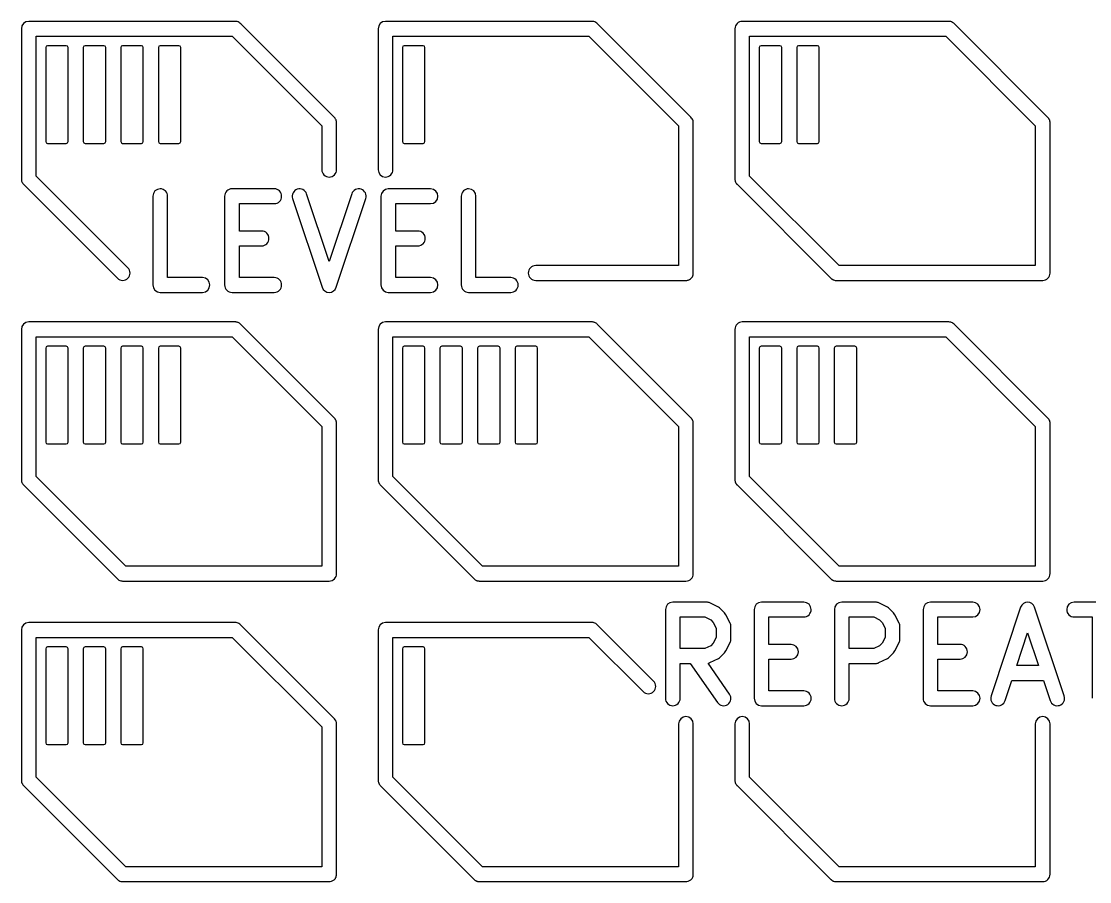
# Model space of a CAD drawing. Header units: millimetres. Extents: x 3 to 62, y 3 to 113.
# Drawn here: x 3.01 to 39.14, y 63.76 to 92.84 of the extents above; entities that cross this region are included whole.
import ezdxf

# ---------------------------------------------------------------- set-up
doc = ezdxf.new("R2010")
doc.units = ezdxf.units.MM
doc.layers.add('Layer_1', color=7, linetype='CONTINUOUS')

msp = doc.modelspace()

# ---------------------------------------------------------------- linework, layer by layer
at = {"layer": 'Layer_1', "color": 7}
for points in [[(3.010868, 92.587301), (3.010868, 87.507514)], [(10.245573, 92.837414), (3.261005, 92.837414), (3.260476, 92.837414), (3.260476, 92.837414)], [(13.590061, 89.596273), (10.430066, 92.756799)], [(15.075774, 92.587301), (15.075774, 87.824807)], [(22.310452, 92.837414), (15.325884, 92.837414), (15.325355, 92.837414), (15.325355, 92.837414)], [(25.65494, 89.596273), (22.494945, 92.756799)], [(27.140653, 92.587301), (27.140653, 87.507514)], [(34.375331, 92.837414), (27.390763, 92.837414), (27.390763, 92.837414)], [(34.500902, 92.803825), (34.500399, 92.803825)], [(34.528286, 92.785738), (34.527783, 92.785738)], [(37.727571, 89.589038), (34.552575, 92.764034)], [(6.612213, 84.509251), (3.510586, 87.610866), (3.510586, 92.337187), (10.142227, 92.337187), (13.170458, 89.308952), (13.170458, 87.824807)], [(15.575465, 87.824807), (15.575465, 92.337187), (22.207106, 92.337187), (25.23584, 89.308435), (25.23584, 84.582631), (20.405666, 84.582631)], [(3.833245, 91.952225), (3.833245, 88.777229)], [(4.530871, 92.014753), (3.895766, 92.014753)], [(4.593392, 88.777229), (4.593392, 91.952225)], [(5.103455, 91.952225), (5.103455, 88.777229)], [(5.800552, 92.014753), (5.165976, 92.014753)], [(5.863099, 88.777229), (5.863099, 91.952225)], [(6.373136, 91.952225), (6.373136, 88.777229)], [(7.070762, 92.014753), (6.435657, 92.014753)], [(7.133283, 88.777229), (7.133283, 91.952225)], [(7.643346, 91.952225), (7.643346, 88.777229)], [(8.340972, 92.014753), (7.705867, 92.014753)], [(8.403493, 88.777229), (8.403493, 91.952225)], [(15.898124, 91.952225), (15.898124, 88.777229)], [(16.59575, 92.014753), (15.960645, 92.014753)], [(16.658271, 88.777229), (16.658271, 91.952225)], [(27.963506, 91.952225), (27.963506, 88.777229)], [(28.660629, 92.014753), (28.025524, 92.014753)], [(28.72315, 88.777229), (28.72315, 91.952225)], [(29.233213, 91.952225), (29.233213, 88.777229)], [(29.930839, 92.014753), (29.295734, 92.014753)], [(29.99336, 88.777229), (29.99336, 91.952225)], [(13.661895, 89.478967), (13.661392, 89.480517)], [(13.670679, 87.824807), (13.670679, 89.412305)], [(25.726774, 89.478967), (25.726271, 89.480517)], [(25.735558, 84.332518), (25.735558, 89.412305)], [(37.755484, 89.554931), (37.750325, 89.562683), (37.748764, 89.56475)], [(37.792685, 89.474833), (37.790118, 89.483101)], [(37.798373, 89.443311), (37.797341, 89.450028)], [(37.800437, 84.332518), (37.800437, 89.399902)], [(3.895766, 88.715217), (4.530871, 88.715217)], [(5.165976, 88.715217), (5.800552, 88.715217)], [(6.435657, 88.715217), (7.070762, 88.715217)], [(7.705867, 88.715217), (8.340972, 88.715217)], [(15.960645, 88.715217), (16.59575, 88.715217)], [(28.025524, 88.715217), (28.660629, 88.715217)], [(29.295734, 88.715217), (29.930839, 88.715217)], [(27.149939, 87.440851), (27.150469, 87.439301)], [(3.043941, 87.382974), (3.04447, 87.382457), (3.047063, 87.378323)], [(3.083734, 87.330781), (6.25873, 84.155784)], [(11.563328, 87.177819), (10.134977, 87.177819), (10.134977, 87.177819)], [(16.8493, 87.177819), (15.420446, 87.177819), (15.420446, 87.177819)], [(27.173196, 87.385557), (27.17526, 87.38194)], [(27.192326, 87.356619), (27.192828, 87.355068)], [(27.214021, 87.330781), (30.389017, 84.155784), (30.395738, 84.149583)], [(7.456789, 86.927732), (7.456789, 83.927919)], [(9.135224, 84.178032), (7.956506, 84.178032), (7.956506, 86.927732)], [(9.884867, 86.927705), (9.884867, 85.49937), (9.884867, 83.927892)], [(12.183617, 86.848667), (13.183555, 83.848854)], [(14.183494, 87.006796), (13.420754, 84.718567), (12.658014, 87.006796)], [(13.657953, 83.848854), (14.657891, 86.848667)], [(15.170838, 86.927705), (15.170838, 85.49937), (15.170838, 83.927892)], [(17.885089, 86.927732), (17.885089, 83.927919)], [(19.563525, 84.178032), (18.384781, 84.178032), (18.384781, 86.927732)], [(11.134916, 85.749484), (10.385087, 85.749484), (10.385087, 86.677591), (11.563328, 86.677591)], [(16.420384, 85.749484), (15.670556, 85.749484), (15.670556, 86.677591), (16.8493, 86.677591)], [(11.563328, 84.178005), (10.385087, 84.178005), (10.385087, 85.249256), (11.134916, 85.249256)], [(16.8493, 84.178005), (15.670556, 84.178005), (15.670556, 85.249256), (16.420384, 85.249256)], [(20.405666, 84.082404), (25.485448, 84.082404)], [(30.565759, 84.082404), (37.550327, 84.082404)], [(7.70637, 83.677805), (9.135224, 83.677805)], [(10.134977, 83.677778), (11.563328, 83.677778)], [(15.420446, 83.677778), (16.8493, 83.677778)], [(18.1352, 83.677805), (19.563525, 83.677805)], [(3.010868, 82.42721), (3.010868, 77.347424)], [(10.245573, 82.677324), (3.261005, 82.677324), (3.260476, 82.677324), (3.260476, 82.677324)], [(10.278646, 82.675256), (10.278116, 82.675256)], [(10.310687, 82.669055), (10.310157, 82.669055)], [(10.341696, 82.658203), (10.341167, 82.65872)], [(13.597813, 79.428947), (13.59731, 79.429464), (10.422817, 82.603943), (10.422314, 82.60446)], [(15.075774, 82.42721), (15.075774, 77.347424)], [(22.310452, 82.677324), (15.325884, 82.677324), (15.325355, 82.677324), (15.325355, 82.677324)], [(22.343525, 82.675256), (22.343022, 82.675256)], [(22.375566, 82.669055), (22.375036, 82.669055)], [(22.406575, 82.658203), (22.406046, 82.65872)], [(25.662692, 79.428947), (25.662189, 79.429464), (22.487696, 82.603943), (22.487193, 82.60446)], [(27.140653, 82.42721), (27.140653, 77.347424)], [(34.375331, 82.677324), (27.390763, 82.677324), (27.390763, 82.677324)], [(37.727571, 79.428947), (37.727571, 79.429464), (34.552575, 82.60446)], [(3.833245, 81.792651), (3.833245, 78.617655)], [(4.530871, 81.855179), (3.895766, 81.855179)], [(4.593392, 78.617655), (4.593392, 81.792651)], [(5.103455, 81.792651), (5.103455, 78.617655)], [(5.800552, 81.855179), (5.165976, 81.855179)], [(5.863099, 78.617655), (5.863099, 81.792651)], [(6.373136, 81.792651), (6.373136, 78.617655)], [(7.070762, 81.855179), (6.435657, 81.855179)], [(7.133283, 78.617655), (7.133283, 81.792651)], [(7.643346, 81.792651), (7.643346, 78.617655)], [(8.340972, 81.855179), (7.705867, 81.855179)], [(8.403493, 78.617655), (8.403493, 81.792651)], [(15.898124, 81.792651), (15.898124, 78.617655)], [(16.59575, 81.855179), (15.960645, 81.855179)], [(16.658271, 78.617655), (16.658271, 81.792651)], [(17.168334, 81.792651), (17.168334, 78.617655)], [(17.86596, 81.855179), (17.230855, 81.855179)], [(17.928481, 78.617655), (17.928481, 81.792651)], [(18.438518, 81.792651), (18.438518, 78.617655)], [(19.135641, 81.855179), (18.500536, 81.855179)], [(19.198162, 78.617655), (19.198162, 81.792651)], [(19.708225, 81.792651), (19.708225, 78.617655)], [(20.405851, 81.855179), (19.770746, 81.855179)], [(20.468372, 78.617655), (20.468372, 81.792651)], [(27.963506, 81.792651), (27.963506, 78.617655)], [(28.660629, 81.855179), (28.025524, 81.855179)], [(28.72315, 78.617655), (28.72315, 81.792651)], [(29.233213, 81.792651), (29.233213, 78.617655)], [(29.930839, 81.855179), (29.295734, 81.855179)], [(29.99336, 78.617655), (29.99336, 81.792651)], [(30.503423, 81.792651), (30.503423, 78.617655)], [(31.20052, 81.855179), (30.565944, 81.855179)], [(31.263067, 78.617655), (31.263067, 81.792651)], [(13.623663, 79.397424), (13.619535, 79.404142), (13.619006, 79.404659)], [(13.670679, 74.172428), (13.670679, 79.24653)], [(25.735558, 74.172428), (25.735558, 79.24653)], [(37.781837, 79.347298), (37.781837, 79.347815)], [(37.800437, 74.172428), (37.800437, 79.235677)], [(3.895766, 78.555127), (4.530871, 78.555127)], [(5.165976, 78.555127), (5.800552, 78.555127)], [(6.435657, 78.555127), (7.070762, 78.555127)], [(7.705867, 78.555127), (8.340972, 78.555127)], [(15.960645, 78.555127), (16.59575, 78.555127)], [(17.230855, 78.555127), (17.86596, 78.555127)], [(18.500536, 78.555127), (19.135641, 78.555127)], [(19.770746, 78.555127), (20.405851, 78.555127)], [(28.025524, 78.555127), (28.660629, 78.555127)], [(29.295734, 78.555127), (29.930839, 78.555127)], [(30.565944, 78.555127), (31.20052, 78.555127)], [(3.043941, 77.222882), (3.04447, 77.222366), (3.047063, 77.218233)], [(3.083734, 77.17069), (6.25873, 73.995694), (6.259259, 73.995694)], [(15.094374, 77.252856), (15.098501, 77.24407)], [(15.148613, 77.17069), (18.323609, 73.995694), (18.324138, 73.995694)], [(27.149939, 77.280759), (27.150469, 77.279209)], [(27.173196, 77.225467), (27.17526, 77.22185)], [(27.192326, 77.196527), (27.192828, 77.194979)], [(27.214021, 77.17069), (30.389017, 73.995694), (30.395738, 73.989492)], [(6.435472, 73.922312), (13.420569, 73.922312)], [(18.348427, 73.97399), (18.348956, 73.973472)], [(18.397005, 73.94505), (18.406291, 73.940918)], [(18.500351, 73.922312), (18.50551, 73.922312), (25.485448, 73.922312)], [(30.565759, 73.922312), (37.550327, 73.922312)], [(26.184635, 73.207628), (25.04206, 73.207628), (25.04206, 73.207628)], [(26.582541, 73.038647), (26.296765, 73.181273)], [(26.790265, 72.848478), (26.647655, 72.991623)], [(29.470729, 73.207628), (28.041875, 73.207628), (28.041875, 73.207628)], [(31.899178, 73.20765), (30.756629, 73.207655)], [(32.296581, 73.038671), (32.010805, 73.181297)], [(32.504835, 72.849021), (32.361695, 72.991647)], [(35.185113, 73.207628), (33.756259, 73.207628), (33.756259, 73.207628)], [(36.805155, 73.037097), (35.804714, 70.036768)], [(38.279491, 70.036768), (37.279023, 73.037097)], [(40.327945, 73.207628), (39.471146, 73.207628), (39.470617, 73.207628), (38.613315, 73.207628), (38.613315, 73.207628)], [(24.791949, 72.958031), (24.791949, 71.386554), (24.791949, 69.957703)], [(26.979918, 72.498112), (26.836779, 72.783883)], [(27.792294, 72.958031), (27.792294, 71.529699), (27.792294, 71.52918), (27.792294, 69.957703)], [(29.042343, 71.779296), (28.291985, 71.779296), (28.291985, 72.707918), (29.470729, 72.707918)], [(30.506519, 72.958058), (30.506519, 71.38658), (30.506519, 69.957729)], [(32.694488, 72.498136), (32.551851, 72.783907)], [(33.506149, 72.958031), (33.506149, 71.529699), (33.506149, 71.52918), (33.506149, 69.957703)], [(34.756198, 71.779296), (34.00637, 71.779296), (34.00637, 72.707918), (35.185113, 72.707918)], [(38.613315, 72.707918), (39.220507, 72.707918), (39.220507, 69.957703)], [(3.010868, 72.267637), (3.010868, 67.187333)], [(10.245573, 72.517234), (3.261005, 72.517234), (3.260476, 72.517234), (3.260476, 72.517234)], [(13.59731, 69.269374), (10.422314, 72.44437)], [(15.075774, 72.267637), (15.075774, 67.187333)], [(22.310452, 72.517234), (15.325884, 72.517234), (15.325355, 72.517234), (15.325355, 72.517234)], [(24.392482, 70.53906), (22.487193, 72.44437)], [(27.0068, 71.957577), (27.0068, 72.386492)], [(32.720946, 71.957601), (32.720946, 72.386516)], [(25.23584, 69.092641), (25.23584, 64.26245), (18.604226, 64.26245), (15.575465, 67.291201), (15.575465, 72.017524), (22.207106, 72.017524), (24.039025, 70.185596)], [(3.833245, 71.632561), (3.833245, 68.457565)], [(4.530871, 71.695089), (3.895766, 71.695089)], [(4.593392, 68.457565), (4.593392, 71.632561)], [(5.103455, 71.632561), (5.103455, 68.457565)], [(5.800552, 71.695089), (5.165976, 71.695089)], [(5.863099, 68.457565), (5.863099, 71.632561)], [(6.373136, 71.632561), (6.373136, 68.457565)], [(7.070762, 71.695089), (6.435657, 71.695089)], [(7.133283, 68.457565), (7.133283, 71.632561)], [(15.898124, 71.632561), (15.898124, 68.457565)], [(16.59575, 71.695089), (15.960645, 71.695089)], [(16.658271, 68.457565), (16.658271, 71.632561)], [(26.836779, 71.560187), (26.979918, 71.845957)], [(32.551851, 71.56021), (32.694488, 71.845981)], [(26.296765, 71.162796), (26.582541, 71.305938)], [(26.647655, 71.352447), (26.790265, 71.495075)], [(29.470729, 70.207816), (28.291985, 70.207816), (28.291985, 71.279583), (29.042343, 71.279583)], [(32.011335, 71.16282), (32.297111, 71.305962)], [(32.361695, 71.352473), (32.504835, 71.495099)], [(35.185113, 70.207816), (34.00637, 70.207816), (34.00637, 71.279583), (34.756198, 71.279583)], [(25.29217, 69.957703), (25.29217, 71.136441), (25.626021, 71.136441), (26.551532, 69.814558)], [(26.961318, 70.101363), (26.233715, 71.141092)], [(31.006739, 69.957729), (31.006739, 71.136467), (31.899178, 71.136467)], [(36.279085, 69.878637), (36.507499, 70.564899), (37.576176, 70.564899), (37.805094, 69.878637)], [(28.041875, 69.70759), (29.470729, 69.70759)], [(33.756259, 69.70759), (35.185113, 69.70759)], [(13.670679, 64.012337), (13.670679, 69.092641)], [(25.735558, 64.012337), (25.735558, 69.092641)], [(27.140653, 69.092641), (27.140653, 67.187333)], [(37.300746, 69.092641), (37.300746, 64.26245), (30.669105, 64.26245), (27.640344, 67.291201), (27.640344, 69.092641)], [(37.800437, 64.012337), (37.800437, 69.092641)], [(3.895766, 68.395036), (4.530871, 68.395036)], [(5.165976, 68.395036), (5.800552, 68.395036)], [(6.435657, 68.395036), (7.070762, 68.395036)], [(15.960645, 68.395036), (16.59575, 68.395036)], [(3.043941, 67.062791), (3.04447, 67.062276), (3.047063, 67.05814)], [(3.083734, 67.0106), (6.25873, 63.835604), (6.259259, 63.835604)], [(15.094374, 67.092763), (15.098501, 67.083979)], [(15.148613, 67.0106), (18.323609, 63.835604), (18.324138, 63.835604)], [(27.149939, 67.120669), (27.150469, 67.119119)], [(27.173196, 67.065376), (27.17526, 67.06176)], [(27.192326, 67.036436), (27.192828, 67.034886)], [(27.214021, 67.0106), (30.389017, 63.835604), (30.395738, 63.829402)], [(6.435472, 63.762222), (13.420569, 63.762222)], [(18.348427, 63.8139), (18.348956, 63.813382)], [(18.397005, 63.78496), (18.406291, 63.780827)], [(18.500351, 63.762222), (18.50551, 63.762222), (25.485448, 63.762222)], [(30.565759, 63.762222), (37.550327, 63.762222)]]:
    msp.add_lwpolyline(points, dxfattribs=at)
for points in [[(27.640344, 92.337187), (34.271985, 92.337187), (37.300746, 89.308435), (37.300746, 84.582631), (30.669105, 84.582631), (27.640344, 87.611383), (27.640344, 92.337187)], [(7.70637, 87.177845)], [(12.341758, 87.164926)], [(18.1352, 87.177845)], [(3.510586, 82.177613), (10.141697, 82.177613), (13.170458, 79.148861), (13.170458, 74.422541), (6.538818, 74.422541), (3.510586, 77.450775), (3.510586, 82.177613)], [(15.575465, 82.177613), (22.206576, 82.177613), (25.23584, 79.148344), (25.23584, 74.422541), (18.604226, 74.422541), (15.575465, 77.451294), (15.575465, 82.177613)], [(27.640344, 82.177613), (34.271455, 82.177613), (37.300746, 79.148344), (37.300746, 74.422541), (30.669105, 74.422541), (27.640344, 77.451294), (27.640344, 82.177613)], [(37.041825, 73.207628)], [(25.29217, 72.707918), (26.125712, 72.707918), (26.322615, 72.609734), (26.407863, 72.523951), (26.506579, 72.327064), (26.506579, 72.017005), (26.407863, 71.820118), (26.322615, 71.734854), (26.125712, 71.636151), (25.768631, 71.636151), (25.744871, 71.636151), (25.29217, 71.636151), (25.29217, 72.707918)], [(31.006739, 72.707945), (31.840282, 72.707945), (32.037158, 72.609761), (32.122433, 72.523978), (32.22062, 72.327607), (32.22062, 72.017031), (32.122433, 71.820145), (32.037158, 71.73488), (31.840282, 71.636177), (31.006739, 71.636177)], [(3.510586, 72.017524), (10.142227, 72.017524), (13.170458, 68.989286), (13.170458, 64.26245), (6.538818, 64.26245), (3.510586, 67.290685), (3.510586, 72.017524)], [(37.041825, 72.167902), (37.40978, 71.064609), (36.674425, 71.064609), (37.041825, 72.167902)], [(27.390763, 69.342238)]]:
    msp.add_lwpolyline(points, close=True, dxfattribs=at)
for points in [[(3.260476, 92.837414), (3.122513, 92.837198), (3.010805, 92.725263), (3.010868, 92.587301)], [(10.280207, 92.83483), (10.268736, 92.836494), (10.257163, 92.837357), (10.245573, 92.837414)], [(10.299839, 92.830696), (10.293353, 92.832336), (10.286803, 92.833716), (10.280207, 92.83483)], [(10.310687, 92.828629), (10.307086, 92.829398), (10.303469, 92.830087), (10.299839, 92.830696)], [(10.430066, 92.756799), (10.397884, 92.791571), (10.356483, 92.816482), (10.310687, 92.828629)], [(15.325355, 92.837414), (15.187402, 92.837184), (15.07571, 92.725253), (15.075774, 92.587301)], [(22.345086, 92.83483), (22.333615, 92.836494), (22.322042, 92.837357), (22.310452, 92.837414)], [(22.364718, 92.830696), (22.358232, 92.832336), (22.351682, 92.833716), (22.345086, 92.83483)], [(22.375566, 92.828629), (22.371965, 92.829398), (22.368348, 92.830087), (22.364718, 92.830696)], [(22.494945, 92.756799), (22.462763, 92.791571), (22.421362, 92.816482), (22.375566, 92.828629)], [(27.213874, 92.76419), (27.166963, 92.717278), (27.140622, 92.653644), (27.140653, 92.587301)], [(27.390763, 92.837414), (27.32442, 92.837444), (27.260786, 92.811102), (27.213874, 92.76419)], [(34.500399, 92.803825), (34.462384, 92.825812), (34.419247, 92.837397), (34.375331, 92.837414)], [(34.527783, 92.785738), (34.519223, 92.792342), (34.510244, 92.798383), (34.500902, 92.803825)], [(34.552575, 92.764034), (34.544959, 92.771789), (34.536846, 92.779039), (34.528286, 92.785738)], [(3.895766, 92.014753), (3.861238, 92.014761), (3.833245, 91.986761), (3.833245, 91.952225)], [(4.593392, 91.952225), (4.593392, 91.986761), (4.565399, 92.014761), (4.530871, 92.014753)], [(5.165976, 92.014753), (5.131448, 92.014761), (5.103455, 91.986761), (5.103455, 91.952225)], [(5.863099, 91.952225), (5.863099, 91.986771), (5.835106, 92.014776), (5.800552, 92.014753)], [(6.435657, 92.014753), (6.401129, 92.014761), (6.373136, 91.986761), (6.373136, 91.952225)], [(7.133283, 91.952225), (7.133283, 91.986761), (7.10529, 92.014761), (7.070762, 92.014753)], [(7.705867, 92.014753), (7.671339, 92.014761), (7.643346, 91.986761), (7.643346, 91.952225)], [(8.403493, 91.952225), (8.403493, 91.986761), (8.3755, 92.014761), (8.340972, 92.014753)], [(15.960645, 92.014753), (15.926117, 92.014761), (15.898124, 91.986761), (15.898124, 91.952225)], [(16.658271, 91.952225), (16.658271, 91.986761), (16.630278, 92.014761), (16.59575, 92.014753)], [(28.025524, 92.014753), (27.991181, 92.014489), (27.963479, 91.986565), (27.963506, 91.952225)], [(28.72315, 91.952225), (28.72315, 91.986761), (28.695157, 92.014761), (28.660629, 92.014753)], [(29.295734, 92.014753), (29.261206, 92.014761), (29.233213, 91.986761), (29.233213, 91.952225)], [(29.99336, 91.952225), (29.99336, 91.986761), (29.965367, 92.014761), (29.930839, 92.014753)], [(13.600406, 89.58542), (13.597067, 89.58914), (13.593617, 89.592759), (13.590061, 89.596273)], [(25.726271, 89.480517), (25.713645, 89.524952), (25.688954, 89.565019), (25.65494, 89.596273)], [(13.619006, 89.564233), (13.613209, 89.57164), (13.606999, 89.578713), (13.600406, 89.58542)], [(13.637103, 89.537361), (13.631658, 89.5467), (13.625613, 89.555677), (13.619006, 89.564233)], [(13.65155, 89.507906), (13.647384, 89.51803), (13.642559, 89.52787), (13.637103, 89.537361)], [(13.661392, 89.480517), (13.658646, 89.48983), (13.65536, 89.498975), (13.65155, 89.507906)], [(13.664488, 89.465015), (13.663756, 89.469689), (13.662891, 89.474342), (13.661895, 89.478967)], [(13.668615, 89.444861), (13.667517, 89.451632), (13.66614, 89.458356), (13.664488, 89.465015)], [(13.670679, 89.412305), (13.670701, 89.42319), (13.670011, 89.434065), (13.668615, 89.444861)], [(25.733494, 89.444861), (25.732048, 89.456372), (25.729803, 89.467768), (25.726774, 89.478967)], [(25.735558, 89.412305), (25.73558, 89.42319), (25.73489, 89.434065), (25.733494, 89.444861)], [(37.748764, 89.56475), (37.742229, 89.573293), (37.73515, 89.581406), (37.727571, 89.589038)], [(37.769428, 89.533744), (37.765142, 89.541038), (37.760488, 89.548109), (37.755484, 89.554931)], [(37.778212, 89.515657), (37.775528, 89.521802), (37.772597, 89.527835), (37.769428, 89.533744)], [(37.782366, 89.506872), (37.781038, 89.509827), (37.779653, 89.512756), (37.778212, 89.515657)], [(37.790118, 89.483101), (37.787932, 89.491149), (37.785345, 89.499083), (37.782366, 89.506872)], [(37.797341, 89.450028), (37.796208, 89.45837), (37.794654, 89.466648), (37.792685, 89.474833)], [(37.800437, 89.415922), (37.800251, 89.425082), (37.799563, 89.434226), (37.798373, 89.443311)], [(37.800437, 89.399902), (37.800608, 89.405241), (37.800608, 89.410583), (37.800437, 89.415922)], [(3.833245, 88.777229), (3.833245, 88.742895), (3.861423, 88.715208), (3.895766, 88.715217)], [(4.530871, 88.715217), (4.565214, 88.715208), (4.593127, 88.742895), (4.593392, 88.777229)], [(5.103455, 88.777229), (5.10372, 88.742895), (5.131633, 88.715208), (5.165976, 88.715217)], [(5.800552, 88.715217), (5.834895, 88.715193), (5.862835, 88.742885), (5.863099, 88.777229)], [(6.373136, 88.777229), (6.373401, 88.742895), (6.401314, 88.715208), (6.435657, 88.715217)], [(7.070762, 88.715217), (7.105105, 88.715208), (7.133018, 88.742895), (7.133283, 88.777229)], [(7.643346, 88.777229), (7.643346, 88.742895), (7.671524, 88.715208), (7.705867, 88.715217)], [(8.340972, 88.715217), (8.375315, 88.715208), (8.403228, 88.742895), (8.403493, 88.777229)], [(15.898124, 88.777229), (15.898389, 88.742895), (15.926302, 88.715208), (15.960645, 88.715217)], [(16.59575, 88.715217), (16.630093, 88.715208), (16.658006, 88.742895), (16.658271, 88.777229)], [(27.963506, 88.777229), (27.963506, 88.74309), (27.991393, 88.715483), (28.025524, 88.715217)], [(28.660629, 88.715217), (28.694972, 88.715208), (28.722885, 88.742895), (28.72315, 88.777229)], [(29.233213, 88.777229), (29.233213, 88.742895), (29.261391, 88.715208), (29.295734, 88.715217)], [(29.930839, 88.715217), (29.965182, 88.715208), (29.993095, 88.742895), (29.99336, 88.777229)], [(13.170458, 87.824807), (13.170428, 87.758464), (13.196769, 87.694829), (13.24368, 87.647917)], [(13.597457, 87.647917), (13.644368, 87.694829), (13.670709, 87.758464), (13.670679, 87.824807)], [(15.075774, 87.824807), (15.07571, 87.686854), (15.187403, 87.574924), (15.325355, 87.574693)], [(15.502243, 87.647917), (15.549154, 87.694829), (15.575495, 87.758464), (15.575465, 87.824807)], [(3.010868, 87.507514), (3.010958, 87.503721), (3.011135, 87.49993), (3.011397, 87.496145)], [(3.011397, 87.496145), (3.011601, 87.491313), (3.011945, 87.486488), (3.012429, 87.481675)], [(3.012429, 87.481675), (3.013109, 87.476136), (3.013973, 87.470621), (3.015022, 87.465139)], [(3.015022, 87.465139), (3.018014, 87.44762), (3.022866, 87.43047), (3.029495, 87.41398)], [(13.24368, 87.647917), (13.290592, 87.601005), (13.354226, 87.574664), (13.420569, 87.574693)], [(13.420569, 87.574693), (13.486912, 87.574664), (13.550546, 87.601005), (13.597457, 87.647917)], [(15.325355, 87.574693), (15.391698, 87.574664), (15.455332, 87.601005), (15.502243, 87.647917)], [(27.140653, 87.507514), (27.141019, 87.490639), (27.143093, 87.473844), (27.146844, 87.457388)], [(27.146844, 87.457388), (27.14769, 87.451842), (27.148722, 87.446327), (27.149939, 87.440851)], [(27.150469, 87.439301), (27.153206, 87.429989), (27.156484, 87.420844), (27.160285, 87.411912)], [(3.029495, 87.41398), (3.03096, 87.4105), (3.032504, 87.407054), (3.034125, 87.403644)], [(3.034125, 87.403644), (3.03708, 87.396608), (3.040355, 87.38971), (3.043941, 87.382974)], [(3.047063, 87.378323), (3.057332, 87.36106), (3.069645, 87.345097), (3.083734, 87.330781)], [(7.70637, 87.177845), (7.568418, 87.177615), (7.456725, 87.065684), (7.456789, 86.927732)], [(7.883275, 87.10463), (7.836358, 87.151543), (7.772717, 87.177882), (7.70637, 87.177845)], [(7.956506, 86.927732), (7.956537, 86.994079), (7.930192, 87.057718), (7.883275, 87.10463)], [(9.958096, 87.104587), (9.911186, 87.057676), (9.884843, 86.994046), (9.884867, 86.927705)], [(10.134977, 87.177819), (10.068636, 87.177841), (10.005006, 87.151497), (9.958096, 87.104587)], [(11.740217, 87.104594), (11.693306, 87.151506), (11.629671, 87.177848), (11.563328, 87.177819)], [(11.813439, 86.927705), (11.813469, 86.994048), (11.787128, 87.057682), (11.740217, 87.104594)], [(12.341758, 87.164926), (12.278844, 87.143965), (12.226835, 87.098866), (12.197177, 87.039554)], [(12.53264, 87.151369), (12.473329, 87.181025), (12.404665, 87.185902), (12.341758, 87.164926)], [(12.658014, 87.006796), (12.637051, 87.069708), (12.591951, 87.121713), (12.53264, 87.151369)], [(14.308868, 87.151369), (14.249556, 87.121713), (14.204457, 87.069708), (14.183494, 87.006796)], [(14.49975, 87.164926), (14.436843, 87.185902), (14.368179, 87.181025), (14.308868, 87.151369)], [(14.644331, 87.039554), (14.614673, 87.098866), (14.562664, 87.143965), (14.49975, 87.164926)], [(15.420446, 87.177819), (15.282489, 87.177589), (15.170789, 87.065662), (15.170838, 86.927705)], [(17.098881, 86.927705), (17.098944, 87.065657), (16.987252, 87.177588), (16.8493, 87.177819)], [(17.958311, 87.104621), (17.9114, 87.057709), (17.885059, 86.994075), (17.885089, 86.927732)], [(18.1352, 87.177845), (18.068857, 87.177875), (18.005222, 87.151533), (17.958311, 87.104621)], [(18.384781, 86.927732), (18.384844, 87.065684), (18.273152, 87.177615), (18.1352, 87.177845)], [(27.160285, 87.411912), (27.164069, 87.402882), (27.16838, 87.394082), (27.173196, 87.385557)], [(27.17526, 87.38194), (27.180427, 87.37316), (27.186126, 87.364704), (27.192326, 87.356619)], [(27.192828, 87.355068), (27.197408, 87.349347), (27.202237, 87.343829), (27.207301, 87.338532)], [(27.207301, 87.338532), (27.209488, 87.335902), (27.211728, 87.333318), (27.214021, 87.330781)], [(11.563328, 86.677591), (11.629671, 86.677562), (11.693306, 86.703903), (11.740217, 86.750815)], [(11.740217, 86.750815), (11.787128, 86.797727), (11.813469, 86.861362), (11.813439, 86.927705)], [(12.197177, 87.039554), (12.167519, 86.980242), (12.162641, 86.911576), (12.183617, 86.848667)], [(14.657891, 86.848667), (14.678867, 86.911576), (14.673989, 86.980242), (14.644331, 87.039554)], [(16.8493, 86.677591), (16.987252, 86.677822), (17.098944, 86.789752), (17.098881, 86.927705)], [(11.311804, 85.676259), (11.264893, 85.723171), (11.201259, 85.749513), (11.134916, 85.749484)], [(11.385026, 85.49937), (11.385056, 85.565713), (11.358715, 85.629347), (11.311804, 85.676259)], [(16.597273, 85.676259), (16.550362, 85.723171), (16.486727, 85.749513), (16.420384, 85.749484)], [(16.670495, 85.49937), (16.670525, 85.565713), (16.644184, 85.629347), (16.597273, 85.676259)], [(11.134916, 85.249256), (11.201259, 85.249227), (11.264893, 85.275569), (11.311804, 85.322481)], [(11.311804, 85.322481), (11.358715, 85.369392), (11.385056, 85.433027), (11.385026, 85.49937)], [(16.420384, 85.249256), (16.486727, 85.249227), (16.550361, 85.275569), (16.597273, 85.322481)], [(16.597273, 85.322481), (16.644184, 85.369392), (16.670525, 85.433027), (16.670495, 85.49937)], [(20.405666, 84.582631), (20.339323, 84.582661), (20.275689, 84.556319), (20.228777, 84.509407)], [(6.612213, 84.155784), (6.709787, 84.253405), (6.709787, 84.41163), (6.612213, 84.509251)], [(9.384831, 83.927919), (9.384895, 84.065881), (9.273186, 84.177816), (9.135224, 84.178032)], [(11.740217, 84.104781), (11.693306, 84.151693), (11.629671, 84.178035), (11.563328, 84.178005)], [(17.098881, 83.927892), (17.098944, 84.065844), (16.987252, 84.177775), (16.8493, 84.178005)], [(19.740413, 84.104808), (19.693502, 84.15172), (19.629868, 84.178062), (19.563525, 84.178032)], [(20.228777, 84.509407), (20.181866, 84.462495), (20.155525, 84.398861), (20.155555, 84.332518)], [(20.155555, 84.332518), (20.155525, 84.266175), (20.181866, 84.20254), (20.228777, 84.155628)], [(25.581571, 84.101524), (25.621959, 84.118306), (25.657238, 84.145391), (25.683885, 84.180072)], [(25.683885, 84.180072), (25.690683, 84.188781), (25.696897, 84.19793), (25.702485, 84.207461)], [(25.702485, 84.207461), (25.72429, 84.245523), (25.735696, 84.288652), (25.735558, 84.332518)], [(37.727215, 84.155628), (37.774126, 84.20254), (37.800467, 84.266175), (37.800437, 84.332518)], [(6.25873, 84.155784), (6.356353, 84.0582), (6.51459, 84.0582), (6.612213, 84.155784)], [(7.456789, 83.927919), (7.456739, 83.789972), (7.568423, 83.678049), (7.70637, 83.677805)], [(9.135224, 83.677805), (9.273186, 83.678021), (9.384895, 83.789956), (9.384831, 83.927919)], [(9.884867, 83.927892), (9.884843, 83.861551), (9.911186, 83.79792), (9.958096, 83.75101)], [(11.813439, 83.927892), (11.813469, 83.994235), (11.787128, 84.057869), (11.740217, 84.104781)], [(11.740217, 83.751002), (11.787128, 83.797914), (11.813469, 83.861549), (11.813439, 83.927892)], [(13.183555, 83.848854), (13.217583, 83.746751), (13.31313, 83.677879), (13.420754, 83.677879)], [(13.420754, 83.677879), (13.528378, 83.677879), (13.623925, 83.746751), (13.657953, 83.848854)], [(15.170838, 83.927892), (15.170789, 83.789935), (15.282489, 83.678008), (15.420446, 83.677778)], [(16.8493, 83.677778), (16.987252, 83.678009), (17.098944, 83.789939), (17.098881, 83.927892)], [(17.885089, 83.927919), (17.885066, 83.861578), (17.911409, 83.797947), (17.958319, 83.751036)], [(19.813635, 83.927919), (19.813665, 83.994262), (19.787324, 84.057896), (19.740413, 84.104808)], [(19.740413, 83.751029), (19.787324, 83.797941), (19.813665, 83.861576), (19.813635, 83.927919)], [(20.228777, 84.155628), (20.275689, 84.108716), (20.339323, 84.082375), (20.405666, 84.082404)], [(25.485448, 84.082404), (25.496506, 84.082361), (25.507554, 84.083051), (25.518521, 84.084471)], [(25.518521, 84.084471), (25.529325, 84.085838), (25.540028, 84.08791), (25.550562, 84.090672)], [(25.550562, 84.090672), (25.561125, 84.093606), (25.571483, 84.097231), (25.581571, 84.101524)], [(30.395738, 84.149583), (30.40072, 84.144894), (30.405892, 84.140412), (30.411242, 84.136148)], [(30.411242, 84.136148), (30.415454, 84.133085), (30.41976, 84.130156), (30.424154, 84.127362)], [(30.424154, 84.127362), (30.428862, 84.123922), (30.433689, 84.120647), (30.438627, 84.117544)], [(30.438627, 84.117544), (30.444027, 84.11441), (30.449543, 84.11148), (30.455163, 84.108759)], [(30.455163, 84.108759), (30.459247, 84.106752), (30.463385, 84.104856), (30.467572, 84.103075)], [(30.467572, 84.103075), (30.472162, 84.10104), (30.476812, 84.099145), (30.481516, 84.09739)], [(30.481516, 84.09739), (30.497755, 84.091536), (30.514558, 84.08738), (30.531654, 84.084988)], [(30.531654, 84.084988), (30.54295, 84.083349), (30.554345, 84.082486), (30.565759, 84.082404)], [(37.550327, 84.082404), (37.61667, 84.082375), (37.680304, 84.108716), (37.727215, 84.155628)], [(9.958096, 83.75101), (10.005006, 83.704099), (10.068636, 83.677755), (10.134977, 83.677778)], [(11.563328, 83.677778), (11.629671, 83.677749), (11.693306, 83.70409), (11.740217, 83.751002)], [(17.958319, 83.751036), (18.005228, 83.704126), (18.068859, 83.677782), (18.1352, 83.677805)], [(19.563525, 83.677805), (19.629868, 83.677775), (19.693502, 83.704117), (19.740413, 83.751029)], [(3.260476, 82.677324), (3.122513, 82.677108), (3.010805, 82.565173), (3.010868, 82.42721)], [(10.278116, 82.675256), (10.267325, 82.676653), (10.256454, 82.677344), (10.245573, 82.677324)], [(10.310157, 82.669055), (10.299797, 82.671796), (10.289272, 82.673867), (10.278646, 82.675256)], [(10.341167, 82.65872), (10.331239, 82.662816), (10.321058, 82.666269), (10.310687, 82.669055)], [(10.422314, 82.60446), (10.399203, 82.62746), (10.371816, 82.645717), (10.341696, 82.658203)], [(15.325355, 82.677324), (15.187402, 82.677093), (15.07571, 82.565162), (15.075774, 82.42721)], [(22.343022, 82.675256), (22.332222, 82.676654), (22.321342, 82.677345), (22.310452, 82.677324)], [(22.375036, 82.669055), (22.364676, 82.671796), (22.354151, 82.673867), (22.343525, 82.675256)], [(22.406046, 82.65872), (22.396118, 82.662816), (22.385937, 82.666269), (22.375566, 82.669055)], [(22.487193, 82.60446), (22.464082, 82.62746), (22.436695, 82.645717), (22.406575, 82.658203)], [(27.213874, 82.604099), (27.166963, 82.557187), (27.140622, 82.493553), (27.140653, 82.42721)], [(27.390763, 82.677324), (27.32442, 82.677353), (27.260786, 82.651011), (27.213874, 82.604099)], [(34.440445, 82.669055), (34.419198, 82.674661), (34.397304, 82.677441), (34.375331, 82.677324)], [(34.552575, 82.60446), (34.521515, 82.63546), (34.482843, 82.657738), (34.440445, 82.669055)], [(3.895766, 81.855179), (3.861238, 81.855188), (3.833245, 81.827187), (3.833245, 81.792651)], [(4.593392, 81.792651), (4.593392, 81.827187), (4.565399, 81.855188), (4.530871, 81.855179)], [(5.165976, 81.855179), (5.131448, 81.855188), (5.103455, 81.827187), (5.103455, 81.792651)], [(5.863099, 81.792651), (5.863099, 81.827197), (5.835106, 81.855202), (5.800552, 81.855179)], [(6.435657, 81.855179), (6.401129, 81.855188), (6.373136, 81.827187), (6.373136, 81.792651)], [(7.133283, 81.792651), (7.133283, 81.827187), (7.10529, 81.855188), (7.070762, 81.855179)], [(7.705867, 81.855179), (7.671339, 81.855188), (7.643346, 81.827187), (7.643346, 81.792651)], [(8.403493, 81.792651), (8.403493, 81.827187), (8.3755, 81.855188), (8.340972, 81.855179)], [(15.960645, 81.855179), (15.926117, 81.855188), (15.898124, 81.827187), (15.898124, 81.792651)], [(16.658271, 81.792651), (16.658271, 81.827187), (16.630278, 81.855188), (16.59575, 81.855179)], [(17.230855, 81.855179), (17.196327, 81.855188), (17.168334, 81.827187), (17.168334, 81.792651)], [(17.928481, 81.792651), (17.928481, 81.827187), (17.900488, 81.855188), (17.86596, 81.855179)], [(18.500536, 81.855179), (18.466193, 81.854915), (18.438491, 81.826991), (18.438518, 81.792651)], [(19.198162, 81.792651), (19.198162, 81.827187), (19.170169, 81.855188), (19.135641, 81.855179)], [(19.770746, 81.855179), (19.736218, 81.855188), (19.708225, 81.827187), (19.708225, 81.792651)], [(20.468372, 81.792651), (20.468372, 81.827187), (20.440379, 81.855188), (20.405851, 81.855179)], [(28.025524, 81.855179), (27.991181, 81.854915), (27.963479, 81.826991), (27.963506, 81.792651)], [(28.72315, 81.792651), (28.72315, 81.827187), (28.695157, 81.855188), (28.660629, 81.855179)], [(29.295734, 81.855179), (29.261206, 81.855188), (29.233213, 81.827187), (29.233213, 81.792651)], [(29.99336, 81.792651), (29.99336, 81.827187), (29.965367, 81.855188), (29.930839, 81.855179)], [(30.565944, 81.855179), (30.531416, 81.855188), (30.503423, 81.827187), (30.503423, 81.792651)], [(31.263067, 81.792651), (31.263067, 81.827197), (31.235074, 81.855202), (31.20052, 81.855179)], [(13.608158, 79.416545), (13.604844, 79.420789), (13.601394, 79.424926), (13.597813, 79.428947)], [(13.619006, 79.404659), (13.615519, 79.408736), (13.611901, 79.4127), (13.608158, 79.416545)], [(13.638135, 79.37572), (13.633692, 79.383202), (13.628861, 79.390447), (13.623663, 79.397424)], [(13.653111, 79.345748), (13.648795, 79.356063), (13.643792, 79.366076), (13.638135, 79.37572)], [(13.662424, 79.316809), (13.65991, 79.326636), (13.656799, 79.3363), (13.653111, 79.345748)], [(13.666552, 79.296139), (13.665467, 79.303084), (13.66409, 79.30998), (13.662424, 79.316809)], [(13.669144, 79.280119), (13.668454, 79.285486), (13.667589, 79.290828), (13.666552, 79.296139)], [(13.669647, 79.2672), (13.669591, 79.27151), (13.669423, 79.275818), (13.669144, 79.280119)], [(13.670679, 79.24653), (13.670621, 79.253431), (13.670276, 79.260327), (13.669647, 79.2672)], [(25.67354, 79.416545), (25.670061, 79.420797), (25.666443, 79.424933), (25.662692, 79.428947)], [(25.689044, 79.397424), (25.684193, 79.404049), (25.679019, 79.41043), (25.67354, 79.416545)], [(25.703014, 79.37572), (25.698734, 79.383191), (25.694072, 79.390435), (25.689044, 79.397424)], [(25.71799, 79.345748), (25.713674, 79.356063), (25.708671, 79.366076), (25.703014, 79.37572)], [(25.727303, 79.316809), (25.724789, 79.326636), (25.721678, 79.3363), (25.71799, 79.345748)], [(25.731431, 79.296139), (25.730346, 79.303084), (25.728969, 79.30998), (25.727303, 79.316809)], [(25.734023, 79.280119), (25.733333, 79.285486), (25.732468, 79.290828), (25.731431, 79.296139)], [(25.734526, 79.2672), (25.73447, 79.27151), (25.734302, 79.275818), (25.734023, 79.280119)], [(25.735558, 79.24653), (25.7355, 79.253431), (25.735155, 79.260327), (25.734526, 79.2672)], [(37.748764, 79.404659), (37.742229, 79.413203), (37.73515, 79.421315), (37.727571, 79.428947)], [(37.767364, 79.377271), (37.761776, 79.386801), (37.755562, 79.395951), (37.748764, 79.404659)], [(37.781837, 79.347815), (37.777663, 79.35794), (37.772828, 79.36778), (37.767364, 79.377271)], [(37.792182, 79.316809), (37.789392, 79.327184), (37.785937, 79.337368), (37.781837, 79.347298)], [(37.800437, 79.235677), (37.802145, 79.262991), (37.799356, 79.2904), (37.792182, 79.316809)], [(3.833245, 78.617655), (3.833245, 78.583119), (3.861238, 78.555118), (3.895766, 78.555127)], [(4.530871, 78.555127), (4.565399, 78.555118), (4.593392, 78.583119), (4.593392, 78.617655)], [(5.103455, 78.617655), (5.103455, 78.583119), (5.131448, 78.555118), (5.165976, 78.555127)], [(5.800552, 78.555127), (5.835106, 78.555104), (5.863099, 78.583109), (5.863099, 78.617655)], [(6.373136, 78.617655), (6.373136, 78.583119), (6.401129, 78.555118), (6.435657, 78.555127)], [(7.070762, 78.555127), (7.10529, 78.555118), (7.133283, 78.583119), (7.133283, 78.617655)], [(7.643346, 78.617655), (7.643346, 78.583119), (7.671339, 78.555118), (7.705867, 78.555127)], [(8.340972, 78.555127), (8.3755, 78.555118), (8.403493, 78.583119), (8.403493, 78.617655)], [(15.898124, 78.617655), (15.898124, 78.583119), (15.926117, 78.555118), (15.960645, 78.555127)], [(16.59575, 78.555127), (16.630278, 78.555118), (16.658271, 78.583119), (16.658271, 78.617655)], [(17.168334, 78.617655), (17.168334, 78.583119), (17.196327, 78.555118), (17.230855, 78.555127)], [(17.86596, 78.555127), (17.900488, 78.555118), (17.928481, 78.583119), (17.928481, 78.617655)], [(18.438518, 78.617655), (18.438491, 78.583315), (18.466193, 78.555395), (18.500536, 78.555127)], [(19.135641, 78.555127), (19.170169, 78.555118), (19.198162, 78.583119), (19.198162, 78.617655)], [(19.708225, 78.617655), (19.708225, 78.583119), (19.736218, 78.555118), (19.770746, 78.555127)], [(20.405851, 78.555127), (20.440379, 78.555118), (20.468372, 78.583119), (20.468372, 78.617655)], [(27.963506, 78.617655), (27.963479, 78.583315), (27.991181, 78.555395), (28.025524, 78.555127)], [(28.660629, 78.555127), (28.695157, 78.555118), (28.72315, 78.583119), (28.72315, 78.617655)], [(29.233213, 78.617655), (29.233213, 78.583119), (29.261206, 78.555118), (29.295734, 78.555127)], [(29.930839, 78.555127), (29.965367, 78.555118), (29.99336, 78.583119), (29.99336, 78.617655)], [(30.503423, 78.617655), (30.503423, 78.583119), (30.531416, 78.555118), (30.565944, 78.555127)], [(31.20052, 78.555127), (31.235074, 78.555104), (31.263067, 78.583109), (31.263067, 78.617655)], [(3.010868, 77.347424), (3.010958, 77.34363), (3.011135, 77.33984), (3.011397, 77.336055)], [(3.011397, 77.336055), (3.011601, 77.331222), (3.011945, 77.326397), (3.012429, 77.321585)], [(3.012429, 77.321585), (3.013109, 77.316045), (3.013973, 77.31053), (3.015022, 77.305048)], [(15.075774, 77.347424), (15.075862, 77.343803), (15.07603, 77.340184), (15.076276, 77.336571)], [(15.076276, 77.336571), (15.07646, 77.331394), (15.076804, 77.326224), (15.077308, 77.321069)], [(15.077308, 77.321069), (15.07801, 77.315875), (15.078874, 77.310704), (15.079901, 77.305564)], [(27.140653, 77.347424), (27.141019, 77.330548), (27.143093, 77.313753), (27.146844, 77.297296)], [(3.015022, 77.305048), (3.018014, 77.287529), (3.022866, 77.270379), (3.029495, 77.253888)], [(3.029495, 77.253888), (3.03096, 77.250409), (3.032504, 77.246963), (3.034125, 77.243554)], [(3.034125, 77.243554), (3.03708, 77.236517), (3.040355, 77.229619), (3.043941, 77.222882)], [(3.047063, 77.218233), (3.057332, 77.20097), (3.069645, 77.185007), (3.083734, 77.17069)], [(15.079901, 77.305564), (15.082784, 77.287519), (15.087638, 77.269844), (15.094374, 77.252856)], [(15.098501, 77.24407), (15.10147, 77.237209), (15.104746, 77.230484), (15.108317, 77.223916)], [(15.108317, 77.223916), (15.110472, 77.220417), (15.112713, 77.216971), (15.115038, 77.213582)], [(15.115038, 77.213582), (15.124634, 77.198104), (15.135893, 77.183722), (15.148613, 77.17069)], [(27.146844, 77.297296), (27.14769, 77.291751), (27.148722, 77.286235), (27.149939, 77.280759)], [(27.150469, 77.279209), (27.153206, 77.269897), (27.156484, 77.260753), (27.160285, 77.251822)], [(27.160285, 77.251822), (27.164069, 77.242792), (27.16838, 77.233991), (27.173196, 77.225467)], [(27.17526, 77.22185), (27.180427, 77.213069), (27.186126, 77.204612), (27.192326, 77.196527)], [(27.192828, 77.194979), (27.197408, 77.189257), (27.202237, 77.18374), (27.207301, 77.178443)], [(27.207301, 77.178443), (27.209488, 77.175813), (27.211728, 77.173228), (27.214021, 77.17069)], [(13.597458, 73.995537), (13.644369, 74.042449), (13.67071, 74.106084), (13.670679, 74.172428)], [(25.662337, 73.995537), (25.709248, 74.042449), (25.735589, 74.106084), (25.735558, 74.172428)], [(37.727216, 73.995537), (37.774127, 74.042449), (37.800468, 74.106084), (37.800437, 74.172428)], [(6.259259, 73.995694), (6.290179, 73.96477), (6.328669, 73.942497), (6.370887, 73.931099)], [(6.370887, 73.931099), (6.39194, 73.925364), (6.413652, 73.92241), (6.435472, 73.922312)], [(13.420569, 73.922312), (13.486912, 73.922283), (13.550547, 73.948625), (13.597458, 73.995537)], [(18.324138, 73.995694), (18.331754, 73.987939), (18.339868, 73.980689), (18.348427, 73.97399)], [(18.348956, 73.973472), (18.357523, 73.967047), (18.366493, 73.961179), (18.375811, 73.955904)], [(18.375811, 73.955904), (18.382699, 73.951951), (18.389772, 73.948329), (18.397005, 73.94505)], [(18.406291, 73.940918), (18.41191, 73.938818), (18.417602, 73.936922), (18.423357, 73.935232)], [(18.423357, 73.935232), (18.427457, 73.933746), (18.431594, 73.932368), (18.435766, 73.931099)], [(18.435766, 73.931099), (18.441743, 73.929672), (18.447771, 73.928465), (18.453837, 73.927482)], [(18.453837, 73.927482), (18.458463, 73.926315), (18.463122, 73.925281), (18.467807, 73.924381)], [(18.467807, 73.924381), (18.473992, 73.923805), (18.480196, 73.92346), (18.486407, 73.923347)], [(18.486407, 73.923347), (18.491044, 73.922872), (18.495694, 73.922527), (18.500351, 73.922312)], [(25.485448, 73.922312), (25.551791, 73.922283), (25.615426, 73.948625), (25.662337, 73.995537)], [(30.395738, 73.989492), (30.40072, 73.984804), (30.405892, 73.980321), (30.411242, 73.976057)], [(30.411242, 73.976057), (30.415454, 73.972995), (30.41976, 73.970066), (30.424154, 73.967273)], [(30.424154, 73.967273), (30.428862, 73.963832), (30.433689, 73.960557), (30.438627, 73.957454)], [(30.438627, 73.957454), (30.444027, 73.95432), (30.449543, 73.951389), (30.455163, 73.948667)], [(30.455163, 73.948667), (30.459247, 73.94666), (30.463385, 73.944765), (30.467572, 73.942984)], [(30.467572, 73.942984), (30.472168, 73.941124), (30.476818, 73.9394), (30.481516, 73.937817)], [(30.481516, 73.937817), (30.497736, 73.931786), (30.514539, 73.927457), (30.531654, 73.924897)], [(30.531654, 73.924897), (30.54295, 73.923258), (30.554345, 73.922394), (30.565759, 73.922312)], [(37.550327, 73.922312), (37.61667, 73.922283), (37.680305, 73.948625), (37.727216, 73.995537)], [(25.04206, 73.207628), (24.904108, 73.207676), (24.792185, 73.095983), (24.791949, 72.958031)], [(26.296765, 73.181273), (26.261949, 73.198666), (26.223553, 73.20769), (26.184635, 73.207628)], [(26.647655, 72.991623), (26.628626, 73.010704), (26.606638, 73.026584), (26.582541, 73.038647)], [(28.041875, 73.207628), (27.90413, 73.207385), (27.792529, 73.095776), (27.792294, 72.958031)], [(29.720839, 72.958031), (29.720618, 73.095988), (29.608686, 73.20769), (29.470729, 73.207628)], [(30.756629, 73.207655), (30.618677, 73.207703), (30.506754, 73.096009), (30.506519, 72.958058)], [(32.010805, 73.181297), (31.976141, 73.198613), (31.937926, 73.207634), (31.899178, 73.20765)], [(32.361695, 72.991647), (32.342667, 73.010728), (32.320678, 73.026608), (32.296581, 73.038671)], [(33.756259, 73.207628), (33.618308, 73.207676), (33.506385, 73.095983), (33.506149, 72.958031)], [(35.434695, 72.958031), (35.434473, 73.095782), (35.322864, 73.207398), (35.185113, 73.207628)], [(37.041825, 73.207628), (36.934513, 73.207465), (36.839274, 73.13884), (36.805155, 73.037097)], [(37.279023, 73.037097), (37.244843, 73.139025), (37.149331, 73.207692), (37.041825, 73.207628)], [(38.613315, 73.207628), (38.475358, 73.20769), (38.363427, 73.095988), (38.363205, 72.958031)], [(26.836779, 72.783883), (26.824823, 72.80776), (26.80912, 72.829569), (26.790265, 72.848478)], [(29.470729, 72.707918), (29.537072, 72.707889), (29.600706, 72.734231), (29.647617, 72.781142)], [(29.647617, 72.781142), (29.694529, 72.828054), (29.72087, 72.891689), (29.720839, 72.958031)], [(32.551851, 72.783907), (32.53979, 72.808003), (32.523913, 72.829991), (32.504835, 72.849021)], [(35.185113, 72.707918), (35.323065, 72.708149), (35.434758, 72.820079), (35.434695, 72.958031)], [(38.363205, 72.958031), (38.363175, 72.891689), (38.389516, 72.828054), (38.436427, 72.781142)], [(38.436427, 72.781142), (38.483338, 72.734231), (38.546972, 72.707889), (38.613315, 72.707918)], [(3.260476, 72.517234), (3.122715, 72.517018), (3.01109, 72.405397), (3.010868, 72.267637)], [(10.310157, 72.508965), (10.289082, 72.514525), (10.267369, 72.517305), (10.245573, 72.517234)], [(10.422314, 72.44437), (10.391247, 72.475374), (10.352565, 72.497652), (10.310157, 72.508965)], [(15.325355, 72.517234), (15.187604, 72.517003), (15.075995, 72.405387), (15.075774, 72.267637)], [(22.375036, 72.508965), (22.353961, 72.514525), (22.332248, 72.517305), (22.310452, 72.517234)], [(22.487193, 72.44437), (22.456126, 72.475374), (22.417444, 72.497652), (22.375036, 72.508965)], [(27.0068, 72.386492), (27.006619, 72.425281), (26.997416, 72.463494), (26.979918, 72.498112)], [(32.720946, 72.386516), (32.720897, 72.425271), (32.711839, 72.463483), (32.694488, 72.498136)], [(26.979918, 71.845957), (26.997416, 71.880575), (27.006619, 71.918789), (27.0068, 71.957577)], [(32.694488, 71.845981), (32.711839, 71.880634), (32.720897, 71.918847), (32.720946, 71.957601)], [(3.895766, 71.695089), (3.861238, 71.695097), (3.833245, 71.667097), (3.833245, 71.632561)], [(4.593392, 71.632561), (4.593392, 71.667097), (4.565399, 71.695097), (4.530871, 71.695089)], [(5.165976, 71.695089), (5.131448, 71.695097), (5.103455, 71.667097), (5.103455, 71.632561)], [(5.863099, 71.632561), (5.863099, 71.667107), (5.835106, 71.695113), (5.800552, 71.695089)], [(6.435657, 71.695089), (6.401129, 71.695097), (6.373136, 71.667097), (6.373136, 71.632561)], [(7.133283, 71.632561), (7.133283, 71.667097), (7.10529, 71.695097), (7.070762, 71.695089)], [(15.960645, 71.695089), (15.926117, 71.695097), (15.898124, 71.667097), (15.898124, 71.632561)], [(16.658271, 71.632561), (16.658271, 71.667097), (16.630278, 71.695097), (16.59575, 71.695089)], [(26.790265, 71.495075), (26.809165, 71.514141), (26.824871, 71.536126), (26.836779, 71.560187)], [(29.291924, 71.52918), (29.291988, 71.667133), (29.180296, 71.779065), (29.042343, 71.779296)], [(32.504835, 71.495099), (32.523913, 71.514128), (32.53979, 71.536115), (32.551851, 71.56021)], [(34.933087, 71.706071), (34.886176, 71.752983), (34.822541, 71.779325), (34.756198, 71.779296)], [(35.006308, 71.52918), (35.006339, 71.595523), (34.979998, 71.659158), (34.933087, 71.706071)], [(26.582541, 71.305938), (26.606602, 71.317845), (26.628588, 71.333549), (26.647655, 71.352447)], [(29.042343, 71.279583), (29.180093, 71.279813), (29.291703, 71.391429), (29.291924, 71.52918)], [(32.297111, 71.305962), (32.320984, 71.317918), (32.342789, 71.33362), (32.361695, 71.352473)], [(34.756198, 71.279583), (34.894155, 71.279522), (35.006086, 71.391223), (35.006308, 71.52918)], [(26.233715, 71.141092), (26.255606, 71.145479), (26.276812, 71.152779), (26.296765, 71.162796)], [(31.899178, 71.136467), (31.938105, 71.136401), (31.97651, 71.145424), (32.011335, 71.16282)], [(24.392482, 70.185596), (24.490054, 70.283217), (24.490054, 70.44144), (24.392482, 70.53906)], [(24.039025, 70.185596), (24.136645, 70.088029), (24.294862, 70.088029), (24.392482, 70.185596)], [(27.002747, 69.914472), (27.01428, 69.979798), (26.999377, 70.04703), (26.961318, 70.101363)], [(29.647617, 70.134592), (29.600706, 70.181503), (29.537072, 70.207845), (29.470729, 70.207816)], [(29.720839, 69.957703), (29.72087, 70.024045), (29.694529, 70.08768), (29.647617, 70.134592)], [(35.434695, 69.957703), (35.434758, 70.095655), (35.323065, 70.207585), (35.185113, 70.207816)], [(24.791949, 69.957703), (24.791919, 69.89136), (24.81826, 69.827725), (24.865171, 69.780814)], [(24.865171, 69.780814), (24.912083, 69.733902), (24.975717, 69.70756), (25.04206, 69.70759)], [(25.04206, 69.70759), (25.108402, 69.70756), (25.172036, 69.733902), (25.218948, 69.780814)], [(25.218948, 69.780814), (25.265859, 69.827725), (25.2922, 69.89136), (25.29217, 69.957703)], [(26.551532, 69.814558), (26.589548, 69.760196), (26.647612, 69.723172), (26.712938, 69.711638)], [(26.712938, 69.711638), (26.778264, 69.700104), (26.845495, 69.715006), (26.899829, 69.753063)], [(26.899829, 69.753063), (26.954191, 69.791081), (26.991215, 69.849145), (27.002747, 69.914472)], [(27.792294, 69.957703), (27.792245, 69.819756), (27.903929, 69.707834), (28.041875, 69.70759)], [(29.470729, 69.70759), (29.537072, 69.70756), (29.600706, 69.733902), (29.647617, 69.780814)], [(29.647617, 69.780814), (29.694529, 69.827725), (29.72087, 69.89136), (29.720839, 69.957703)], [(30.506519, 69.957729), (30.506488, 69.891386), (30.53283, 69.827752), (30.579741, 69.78084)], [(30.579741, 69.78084), (30.626652, 69.733928), (30.690286, 69.707587), (30.756629, 69.707616)], [(30.756629, 69.707616), (30.822972, 69.707587), (30.886606, 69.733928), (30.933517, 69.78084)], [(30.933517, 69.78084), (30.980428, 69.827752), (31.00677, 69.891386), (31.006739, 69.957729)], [(33.506149, 69.957703), (33.506126, 69.891362), (33.532469, 69.827731), (33.579379, 69.780821)], [(33.579379, 69.780821), (33.626288, 69.733911), (33.689919, 69.707567), (33.756259, 69.70759)], [(35.185113, 69.70759), (35.323065, 69.70782), (35.434758, 69.819751), (35.434695, 69.957703)], [(35.804714, 70.036768), (35.783736, 69.973862), (35.78861, 69.905199), (35.818263, 69.845886)], [(35.818263, 69.845886), (35.847916, 69.786574), (35.899919, 69.741473), (35.962829, 69.720507)], [(35.962829, 69.720507), (36.025736, 69.699531), (36.0944, 69.704408), (36.153711, 69.734064)], [(36.153711, 69.734064), (36.213022, 69.76372), (36.258121, 69.815726), (36.279085, 69.878637)], [(37.805094, 69.878637), (37.826057, 69.815726), (37.871156, 69.76372), (37.930467, 69.734064)], [(37.930467, 69.734064), (37.989779, 69.704408), (38.058442, 69.699531), (38.12135, 69.720507)], [(38.12135, 69.720507), (38.184264, 69.741468), (38.236273, 69.786567), (38.265932, 69.845879)], [(38.265932, 69.845879), (38.29559, 69.905192), (38.300468, 69.973858), (38.279491, 70.036768)], [(13.670679, 69.092641), (13.670629, 69.158951), (13.644237, 69.222524), (13.59731, 69.269374)], [(25.485448, 69.342238), (25.347687, 69.342022), (25.236062, 69.230401), (25.23584, 69.092641)], [(25.735558, 69.092641), (25.735336, 69.230598), (25.623405, 69.342299), (25.485448, 69.342238)], [(27.390763, 69.342238), (27.252806, 69.342299), (27.140874, 69.230598), (27.140653, 69.092641)], [(27.640344, 69.092641), (27.640123, 69.230391), (27.528513, 69.342007), (27.390763, 69.342238)], [(37.550327, 69.342238), (37.412576, 69.342007), (37.300967, 69.230391), (37.300746, 69.092641)], [(37.800437, 69.092641), (37.800215, 69.230598), (37.688284, 69.342299), (37.550327, 69.342238)], [(3.833245, 68.457565), (3.833245, 68.423029), (3.861238, 68.395028), (3.895766, 68.395036)], [(4.530871, 68.395036), (4.565399, 68.395028), (4.593392, 68.423029), (4.593392, 68.457565)], [(5.103455, 68.457565), (5.103455, 68.423029), (5.131448, 68.395028), (5.165976, 68.395036)], [(5.800552, 68.395036), (5.835106, 68.395012), (5.863099, 68.423018), (5.863099, 68.457565)], [(6.373136, 68.457565), (6.373136, 68.423029), (6.401129, 68.395028), (6.435657, 68.395036)], [(7.070762, 68.395036), (7.10529, 68.395028), (7.133283, 68.423029), (7.133283, 68.457565)], [(15.898124, 68.457565), (15.898124, 68.423029), (15.926117, 68.395028), (15.960645, 68.395036)], [(16.59575, 68.395036), (16.630278, 68.395028), (16.658271, 68.423029), (16.658271, 68.457565)], [(3.010868, 67.187333), (3.010958, 67.18354), (3.011135, 67.179749), (3.011397, 67.175964)], [(3.011397, 67.175964), (3.011601, 67.171132), (3.011945, 67.166307), (3.012429, 67.161494)], [(3.012429, 67.161494), (3.013109, 67.155955), (3.013973, 67.150439), (3.015022, 67.144958)], [(3.015022, 67.144958), (3.018014, 67.127439), (3.022866, 67.110288), (3.029495, 67.093798)], [(3.029495, 67.093798), (3.03096, 67.090319), (3.032504, 67.086873), (3.034125, 67.083463)], [(3.034125, 67.083463), (3.03708, 67.076427), (3.040355, 67.069529), (3.043941, 67.062791)], [(3.047063, 67.05814), (3.057333, 67.040878), (3.069645, 67.024916), (3.083734, 67.0106)], [(15.075774, 67.187333), (15.075862, 67.183712), (15.07603, 67.180094), (15.076276, 67.17648)], [(15.076276, 67.17648), (15.07646, 67.171303), (15.076804, 67.166134), (15.077308, 67.160978)], [(15.077308, 67.160978), (15.07801, 67.155784), (15.078874, 67.150613), (15.079901, 67.145474)], [(15.079901, 67.145474), (15.082784, 67.127427), (15.087637, 67.109752), (15.094374, 67.092763)], [(15.098501, 67.083979), (15.10147, 67.077118), (15.104746, 67.070394), (15.108317, 67.063826)], [(15.108317, 67.063826), (15.110472, 67.060326), (15.112713, 67.05688), (15.115038, 67.053491)], [(15.115038, 67.053491), (15.124634, 67.038014), (15.135893, 67.023631), (15.148613, 67.0106)], [(27.140653, 67.187333), (27.141019, 67.170458), (27.143093, 67.153663), (27.146844, 67.137205)], [(27.146844, 67.137205), (27.14769, 67.13166), (27.148722, 67.126145), (27.149939, 67.120669)], [(27.150469, 67.119119), (27.153206, 67.109807), (27.156484, 67.100662), (27.160285, 67.091732)], [(27.160285, 67.091732), (27.164069, 67.082701), (27.16838, 67.073901), (27.173196, 67.065376)], [(27.17526, 67.06176), (27.180427, 67.052979), (27.186126, 67.044522), (27.192326, 67.036436)], [(27.192828, 67.034886), (27.197408, 67.029164), (27.202237, 67.023647), (27.207301, 67.018349)], [(27.207301, 67.018349), (27.209488, 67.015721), (27.211728, 67.013137), (27.214021, 67.0106)], [(13.637606, 63.88728), (13.659411, 63.925342), (13.670817, 63.968472), (13.670679, 64.012337)], [(25.702485, 63.88728), (25.72429, 63.925342), (25.735696, 63.968472), (25.735558, 64.012337)], [(37.727216, 63.835447), (37.774127, 63.882359), (37.800468, 63.945994), (37.800437, 64.012337)], [(6.259259, 63.835604), (6.290179, 63.80468), (6.328669, 63.782407), (6.370887, 63.771009)], [(6.370887, 63.771009), (6.39194, 63.765274), (6.413652, 63.76232), (6.435472, 63.762222)], [(13.420569, 63.762222), (13.431627, 63.762179), (13.442675, 63.76287), (13.453642, 63.764291)], [(13.453642, 63.764291), (13.519244, 63.773014), (13.578711, 63.807392), (13.619006, 63.85989)], [(13.619006, 63.85989), (13.625804, 63.868599), (13.632018, 63.877749), (13.637606, 63.88728)], [(18.324138, 63.835604), (18.331754, 63.827849), (18.339868, 63.820599), (18.348427, 63.8139)], [(18.348956, 63.813382), (18.357523, 63.806956), (18.366493, 63.801088), (18.375811, 63.795813)], [(18.375811, 63.795813), (18.382699, 63.791861), (18.389772, 63.788239), (18.397005, 63.78496)], [(18.406291, 63.780827), (18.41191, 63.778728), (18.417602, 63.776831), (18.423357, 63.775141)], [(18.423357, 63.775141), (18.427457, 63.773656), (18.431594, 63.772278), (18.435766, 63.771009)], [(18.435766, 63.771009), (18.441743, 63.76958), (18.447771, 63.768373), (18.453837, 63.767389)], [(18.453837, 63.767389), (18.458463, 63.766223), (18.463122, 63.76519), (18.467807, 63.764291)], [(18.467807, 63.764291), (18.473992, 63.763715), (18.480196, 63.76337), (18.486407, 63.763256)], [(18.486407, 63.763256), (18.491044, 63.762781), (18.495694, 63.762437), (18.500351, 63.762222)], [(25.485448, 63.762222), (25.496506, 63.762179), (25.507554, 63.76287), (25.518521, 63.764291)], [(25.518521, 63.764291), (25.584123, 63.773014), (25.64359, 63.807392), (25.683885, 63.85989)], [(25.683885, 63.85989), (25.690683, 63.868599), (25.696897, 63.877749), (25.702485, 63.88728)], [(30.395738, 63.829402), (30.40072, 63.824713), (30.405892, 63.820231), (30.411242, 63.815966)], [(30.411242, 63.815966), (30.415454, 63.812905), (30.41976, 63.809975), (30.424154, 63.807182)], [(30.424154, 63.807182), (30.428862, 63.803742), (30.433689, 63.800467), (30.438627, 63.797364)], [(30.438627, 63.797364), (30.444027, 63.794229), (30.449543, 63.791298), (30.455163, 63.788577)], [(30.455163, 63.788577), (30.459247, 63.78657), (30.463385, 63.784675), (30.467572, 63.782894)], [(30.467572, 63.782894), (30.472162, 63.780859), (30.476812, 63.778963), (30.481516, 63.777208)], [(30.481516, 63.777208), (30.497755, 63.771354), (30.514558, 63.767198), (30.531654, 63.764807)], [(30.531654, 63.764807), (30.54295, 63.763168), (30.554345, 63.762304), (30.565759, 63.762222)], [(37.550327, 63.762222), (37.61667, 63.762192), (37.680305, 63.788534), (37.727216, 63.835447)]]:
    msp.add_open_spline(points, degree=3, dxfattribs=at)

doc.saveas('drawing.dxf')
